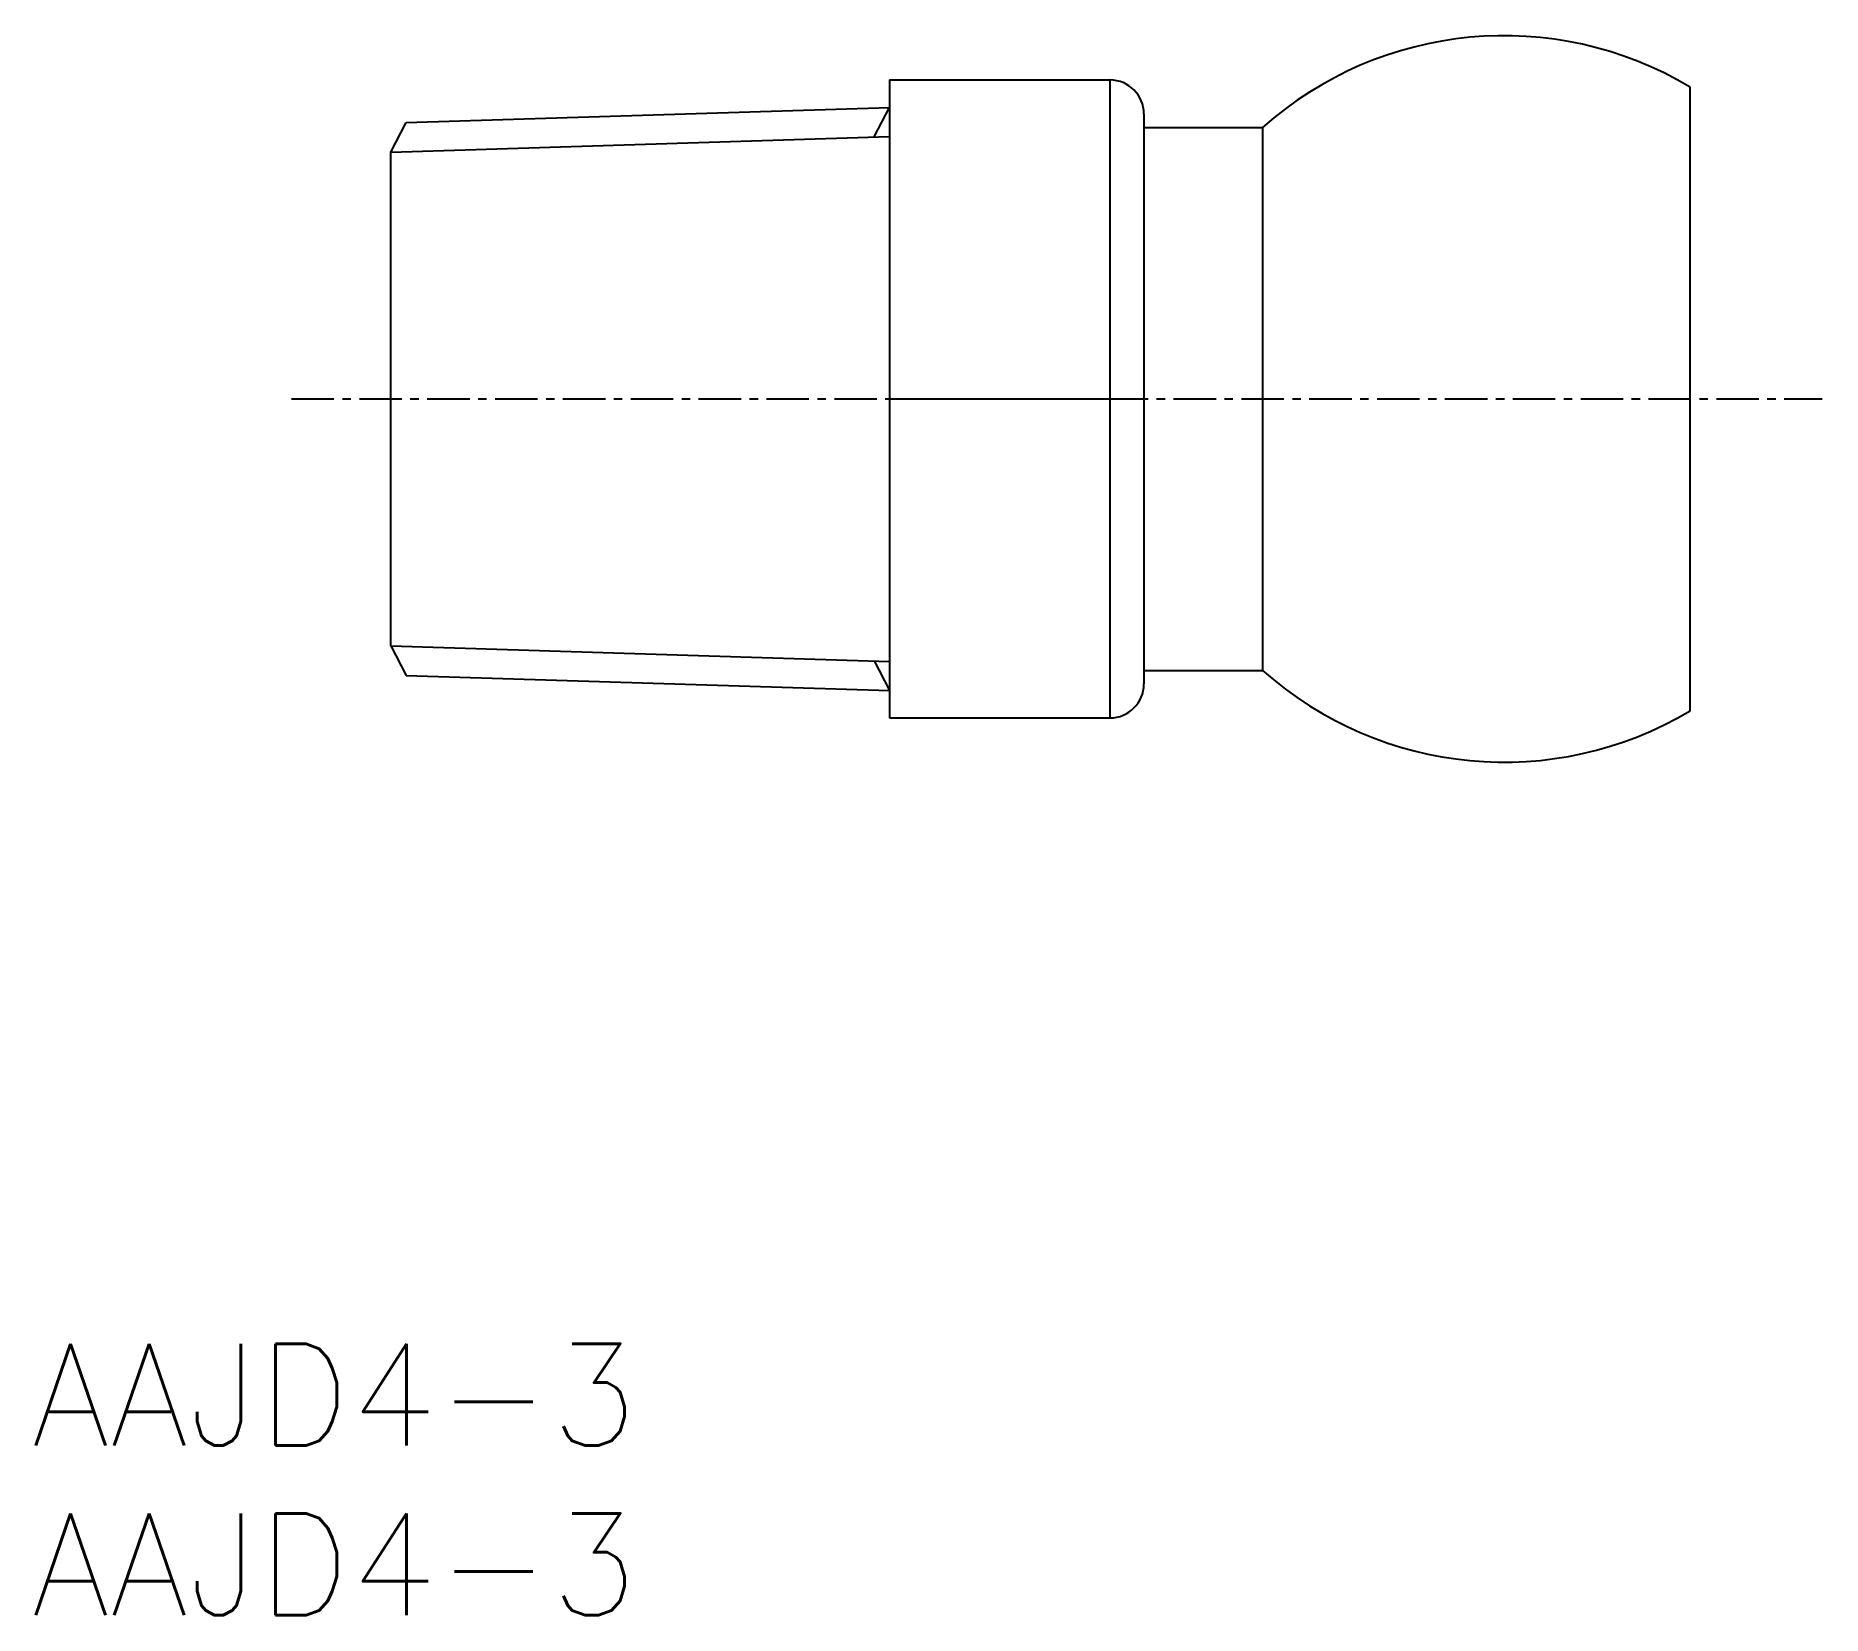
# Model space of a CAD drawing. Extents: x 0.1 to 52.8, y 0 to 46.6.
import ezdxf
from ezdxf.enums import TextEntityAlignment as Align

# ---------------------------------------------------------------- set-up
doc = ezdxf.new("R2010")
doc.units = 0
doc.linetypes.add('CENTER', pattern=[2, 1.25, -0.25, 0.25, -0.25])
doc.layers.get('0').update_dxf_attribs({"linetype": 'CONTINUOUS'})
doc.layers.add('CENTER', color=1, linetype='CENTER')
doc.styles.get("Standard").update_dxf_attribs({"font": 'txt.shx', "bigfont": '@extfont2.shx'})

msp = doc.modelspace()

# ---------------------------------------------------------------- linework, layer by layer
at = {"color": 7, "linetype": 'CONTINUOUS'}
for p, q in [((25.295, 45.248), (31.795, 45.248)), ((25.295, 45.248), (25.295, 26.448)), ((31.795, 45.248), (31.795, 26.448)), ((48.895, 26.657), (48.895, 45.039)), ((11.048, 43.994), (25.295, 44.44)), ((32.795, 44.248), (32.795, 27.448)), ((10.595, 43.124), (11.048, 43.994)), ((32.795, 43.848), (36.295, 43.848)), ((36.295, 43.848), (36.295, 27.848)), ((10.595, 28.571), (10.595, 43.124)), ((25.295, 35.848), (31.795, 35.848)), ((10.595, 28.571), (11.048, 27.701)), ((11.048, 27.701), (25.295, 27.256)), ((32.795, 27.848), (36.295, 27.848)), ((25.295, 26.448), (31.795, 26.448))]:
    msp.add_line(p, q, dxfattribs=at)
at = {"color": 3, "linetype": 'CONTINUOUS'}
for p, q in [((24.842, 43.57), (25.295, 44.44)), ((10.595, 43.124), (25.295, 43.584)), ((10.595, 28.571), (25.295, 28.112)), ((24.842, 28.126), (25.295, 27.256))]:
    msp.add_line(p, q, dxfattribs=at)
at = {"color": 7, "linetype": 'CONTINUOUS'}
for centre, radius, start, end in [((43.407, 35.848), 10.705, 59.1607, 131.6391), ((31.795, 44.248), 1, 0, 90), ((31.795, 27.448), 1, 270, 0), ((43.407, 35.848), 10.705, 228.3609, 300.8393)]:
    msp.add_arc(centre, radius, start, end, dxfattribs=at)
at = {"layer": 'CENTER', "color": 1, "linetype": 'CENTER'}
msp.add_line((7.67, 35.848), (52.791, 35.848), dxfattribs=at)

# ---------------------------------------------------------------- texts
at = {"color": 7, "linetype": 'CONTINUOUS'}
for p in [(0, 6.5), (0, 1.5)]:
    msp.add_text('AAJD4-3', height=3, dxfattribs=at).set_placement(p, align=Align.MIDDLE_LEFT)

doc.saveas('drawing.dxf')
